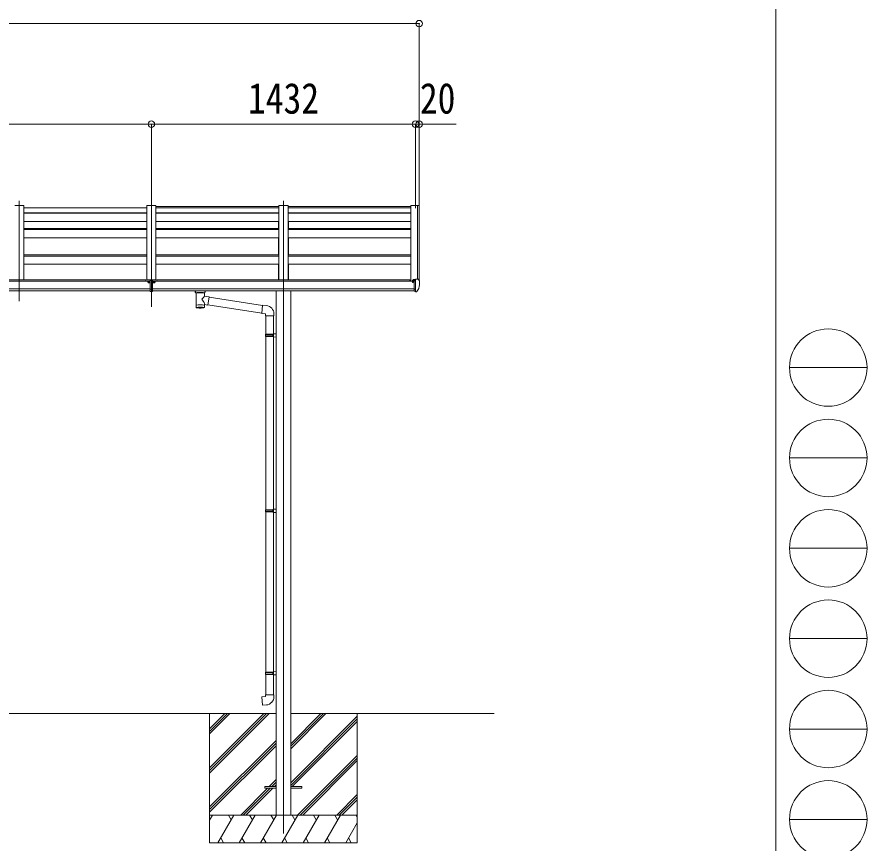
# Model space of a CAD drawing. Units: millimetres at full size. Extents: x -9783 to 9892, y -6828 to 6752.
# Drawn here: x 5283 to 9892, y -3841 to 638 of the extents above; entities that cross this region are included whole.
import ezdxf
from ezdxf.enums import TextEntityAlignment as Align

# ---------------------------------------------------------------- set-up
doc = ezdxf.new("R2010")
doc.units = ezdxf.units.MM
doc.header["$LTSCALE"] = 35
doc.header["$PDMODE"] = 32
doc.header["$PDSIZE"] = 35
for name, color, linetype, lineweight in [('0-0_0', 7, 'Continuous', 9), ('0-1_本体', 4, 'Continuous', 9), ('0-2_部品', 7, 'Continuous', 9), ('0-8_PARTS2', 2, 'Continuous', 9), ('0-A_寸法', 6, 'Continuous', 9), ('F-0_240', 7, 'Continuous', 9)]:
    doc.layers.add(name, color=color, linetype=linetype, lineweight=lineweight)
doc.styles.add('ＭＳ ゴシック', font='')
doc.styles.get('ＭＳ ゴシック').set_extended_font_data('MS Gothic')

msp = doc.modelspace()

# ---------------------------------------------------------------- linework, layer by layer
at = {"layer": '0-0_0'}
for p, q in [((4837.24, -3139.42), (6688.24, -3139.42)), ((6327.74, -3139.58), (6327.74, -3839.58)), ((6327.74, -3433.75), (6621.92, -3139.58)), ((6327.74, -3447.9), (6636.06, -3139.58)), ((6327.74, -3462.04), (6650.2, -3139.58)), ((6327.74, -3249.91), (6438.07, -3139.58)), ((6327.74, -3235.76), (6423.93, -3139.58)), ((6327.74, -3221.62), (6409.79, -3139.58)), ((7871.22, -3139.58), (6767.24, -3139.58)), ((6767.24, -3330.91), (6958.57, -3139.58)), ((6767.24, -3316.76), (6944.43, -3139.58)), ((6767.24, -3302.62), (6930.29, -3139.58)), ((6767.24, -3514.75), (7127.74, -3154.26)), ((6767.24, -3528.89), (7127.74, -3168.4)), ((7127.74, -3139.58), (7127.74, -3839.58)), ((6775.2, -3535.08), (7127.74, -3182.54)), ((6327.74, -3645.88), (6688.24, -3285.39)), ((6327.74, -3660.03), (6688.24, -3299.53)), ((6327.74, -3674.17), (6688.24, -3313.67)), ((6804.55, -3689.58), (7127.74, -3366.39)), ((6818.69, -3689.58), (7127.74, -3380.53)), ((6832.83, -3689.58), (7127.74, -3394.67)), ((6650.68, -3535.08), (6688.24, -3497.52)), ((6496.18, -3689.58), (6641.68, -3544.08)), ((6510.32, -3689.58), (6655.82, -3544.08)), ((6524.46, -3689.58), (6669.96, -3544.08)), ((6664.82, -3535.08), (6688.24, -3511.66)), ((6678.96, -3535.08), (6688.24, -3525.8)), ((7016.68, -3689.58), (7127.74, -3578.52)), ((7030.82, -3689.58), (7127.74, -3592.66)), ((7044.96, -3689.58), (7127.74, -3606.8)), ((7127.74, -3689.58), (6327.74, -3689.58)), ((6327.74, -3717.08), (6343.62, -3689.58)), ((6372.49, -3839.58), (6459.09, -3689.58)), ((6444.09, -3715.56), (6429.09, -3689.58)), ((6487.96, -3839.58), (6574.56, -3689.58)), ((6559.56, -3715.56), (6544.56, -3689.58)), ((6603.43, -3839.58), (6690.03, -3689.58)), ((6675.03, -3715.56), (6660.03, -3689.58)), ((6718.9, -3839.58), (6805.5, -3689.58)), ((6790.5, -3715.56), (6775.5, -3689.57)), ((6834.37, -3839.58), (6920.97, -3689.58)), ((6905.97, -3715.56), (6890.97, -3689.58)), ((6949.84, -3839.58), (7036.44, -3689.58)), ((7006.44, -3689.58), (7021.44, -3715.56)), ((7065.31, -3839.58), (7127.74, -3731.44)), ((7121.91, -3689.58), (7127.74, -3699.68)), ((6387.48, -3813.6), (6402.48, -3839.58)), ((6502.95, -3813.6), (6517.95, -3839.58)), ((6618.43, -3813.6), (6633.42, -3839.58)), ((6733.89, -3813.6), (6748.89, -3839.58)), ((6849.36, -3813.6), (6864.36, -3839.58)), ((6964.83, -3813.6), (6979.83, -3839.58)), ((7080.3, -3813.6), (7095.3, -3839.58)), ((6327.74, -3839.58), (7127.74, -3839.58))]:
    msp.add_line(p, q, dxfattribs=at)
at = {"layer": '0-1_本体'}
for p, q in [((5320.74, -383.85), (5270.74, -383.85)), ((5320.74, -383.85), (5320.74, -783.43)), ((5320.74, -396.25), (5986.74, -396.25)), ((5986.74, -383.85), (5986.74, -787.12)), ((6036.74, -383.85), (5986.74, -383.85)), ((6036.74, -383.85), (6036.74, -787.12)), ((6702.74, -389.33), (6036.74, -389.33)), ((6036.74, -396.25), (6702.74, -396.25)), ((6702.74, -383.85), (6702.74, -787.12)), ((6752.74, -383.85), (6702.74, -383.85)), ((6752.74, -383.85), (6752.74, -787.12)), ((7418.74, -389.33), (6752.74, -389.33)), ((6752.74, -396.25), (7418.74, -396.25)), ((7418.74, -383.25), (7418.74, -793.83)), ((7454.66, -383.45), (7454.04, -385.07)), ((7454.74, -383.34), (7454.74, -783.65)), ((7462.79, -383.67), (7454.96, -383.26)), ((7463.73, -384.55), (7463.74, -790.19)), ((5320.74, -422.96), (5986.74, -422.96)), ((5320.74, -425.81), (5986.74, -425.81)), ((6036.74, -422.96), (6702.74, -422.96)), ((6036.74, -425.81), (6702.74, -425.81)), ((6752.74, -422.96), (7418.74, -422.96)), ((6752.74, -425.81), (7418.74, -425.81)), ((5320.74, -470.54), (5986.74, -470.54)), ((6036.74, -470.54), (6702.74, -470.54)), ((6700.24, -509.23), (6700.24, -470.54)), ((6752.74, -470.54), (7418.74, -470.54)), ((6755.24, -509.23), (6755.24, -470.54)), ((5320.74, -509.23), (5986.74, -509.23)), ((5320.74, -514.52), (5986.74, -514.52)), ((6036.74, -509.23), (6702.74, -509.23)), ((6036.74, -514.52), (6702.74, -514.52)), ((6752.74, -509.23), (7418.74, -509.23)), ((6752.74, -514.52), (7418.74, -514.52)), ((5320.74, -558.6), (5986.74, -558.6)), ((6036.74, -558.6), (6702.74, -558.6)), ((6700.24, -652.16), (6700.24, -558.6)), ((6752.74, -558.6), (7418.74, -558.6)), ((6755.24, -652.16), (6755.24, -558.6)), ((5320.74, -652.16), (5986.74, -652.16)), ((5320.74, -658.95), (5986.74, -658.95)), ((6036.74, -652.16), (6702.74, -652.16)), ((6036.74, -658.95), (6702.74, -658.95)), ((6752.74, -652.16), (7418.74, -652.16)), ((6752.74, -658.95), (7418.74, -658.95)), ((5320.74, -702.5), (5986.74, -702.5)), ((6036.74, -702.5), (6702.74, -702.5)), ((6700.24, -787.12), (6700.24, -702.5)), ((6752.74, -702.5), (7418.74, -702.5)), ((6755.24, -787.12), (6755.24, -702.5)), ((6005.24, -793.83), (290.24, -793.83)), ((5981.74, -787.12), (313.74, -787.12)), ((5981.74, -793.83), (5981.74, -787.12)), ((6036.74, -787.12), (5986.74, -787.12)), ((7437.24, -793.83), (6018.24, -793.83)), ((7413.74, -787.12), (6041.74, -787.12)), ((6041.74, -793.83), (6041.74, -787.12)), ((7413.74, -793.83), (7413.74, -787.12)), ((290.24, -835.05), (6005.24, -835.05)), ((6005.24, -846.9), (290.24, -846.82)), ((6018.24, -835.05), (7437.24, -835.05)), ((7437.24, -846.9), (6018.24, -846.88)), ((6688.24, -846.99), (6688.24, -3689.58)), ((6767.24, -846.99), (6767.24, -3689.58))]:
    msp.add_line(p, q, dxfattribs=at)
msp.add_lwpolyline([(7454.04, -783.65), (7454.04, -383.25), (7418.74, -383.25)], dxfattribs=at)
msp.add_circle((7429.77, -798.56), 3, dxfattribs=at)
for centre, radius, start, end in [((7454.94, -383.56), 0.301, 87.13321, 158.93673), ((7462.74, -384.67), 1, 6.67014, 87)]:
    msp.add_arc(centre, radius, start, end, dxfattribs=at)
at = {"layer": '0-2_部品'}
for p, q in [((5997.27, -798.96), (5997.27, -800.62)), ((5997.27, -799.86), (5998.27, -799.86)), ((5998.27, -800.62), (5998.27, -798.96)), ((5999.27, -799.72), (6000.27, -799.72)), ((6005.24, -791.29), (6005.24, -850.15)), ((6024.21, -799.72), (6023.21, -799.72)), ((6025.21, -798.96), (6025.21, -800.62)), ((6025.21, -799.86), (6026.21, -799.86)), ((6026.21, -800.62), (6026.21, -798.96)), ((7427.24, -789.49), (7427.24, -793.83)), ((7442.24, -788.33), (7428.24, -788.39)), ((7431.74, -788.37), (7431.74, -786.48)), ((7432.24, -798.56), (7431.94, -798.56)), ((7432.77, -798.56), (7432.24, -798.56)), ((7432.56, -786.06), (7442.24, -785.34)), ((7437.24, -793.38), (7443.74, -792.98)), ((7442.24, -784.56), (7443.74, -784.56)), ((7442.24, -784.56), (7442.24, -790.73)), ((7443.74, -852.14), (7443.74, -783.65)), ((7458.83, -784.21), (7462.9, -790.02)), ((7465.74, -793.02), (7465.74, -793.65)), ((6005.24, -836.98), (6018.24, -836.98)), ((6249.74, -852.95), (6249.74, -846.84)), ((6253.84, -857.45), (6253.82, -937.74)), ((6299.64, -875.03), (6299.64, -857.44)), ((6324.86, -878.93), (6299.64, -875.02)), ((6303.74, -852.95), (6303.74, -846.84)), ((7437.24, -848.95), (7442.74, -848.95)), ((7443.24, -849.95), (7442.74, -848.95)), ((7443.74, -849.95), (7443.24, -849.95)), ((7445.24, -852.05), (7443.74, -852.14)), ((7445.24, -852.05), (7448.95, -851.83)), ((7451.36, -850.33), (7461.11, -834.95)), ((6299.66, -937.74), (6299.64, -921.12)), ((6299.64, -921.37), (6317.84, -924.19)), ((6324.86, -878.93), (6317.84, -924.19)), ((6614.2, -925.88), (6324.55, -880.95)), ((6610.53, -967.82), (6318.11, -922.45)), ((6635.16, -926.27), (6614.32, -924.45)), ((6630.24, -982.01), (6676.24, -982.01)), ((6632.24, -982.01), (6632.24, -1082.54)), ((6674.24, -982.01), (6674.24, -1079.98)), ((6676.24, -982.01), (6676.24, -971.1)), ((6630.24, -1084.54), (6631.24, -1082.54)), ((6630.24, -1084.54), (6674.24, -1084.54)), ((6630.24, -1084.54), (6630.24, -1092.54)), ((6630.24, -1092.54), (6674.24, -1092.54)), ((6630.24, -1092.54), (6631.24, -1094.54)), ((6631.24, -1082.54), (6674.24, -1082.54)), ((6631.24, -1094.54), (6674.24, -1094.54)), ((6632.24, -1094.54), (6632.24, -2033.68)), ((6669.76, -1084.54), (6669.33, -1082.54)), ((6672.24, -1080.04), (6688.24, -1079.56)), ((6672.24, -1082.04), (6672.24, -1080.04)), ((6672.24, -1082.04), (6674.24, -1082.04)), ((6672.24, -1097.04), (6672.24, -1095.04)), ((6672.24, -1097.04), (6688.24, -1097.51)), ((6674.24, -1097.09), (6674.24, -2031.12)), ((6688.24, -1079.56), (6688.24, -1097.51)), ((6630.24, -2035.68), (6631.24, -2033.68)), ((6630.24, -2035.68), (6674.24, -2035.68)), ((6630.24, -2035.68), (6630.24, -2043.68)), ((6630.24, -2043.68), (6674.24, -2043.68)), ((6630.24, -2043.68), (6631.24, -2045.68)), ((6631.24, -2033.68), (6674.24, -2033.68)), ((6631.24, -2045.68), (6674.24, -2045.68)), ((6632.24, -2045.68), (6632.24, -2914.98)), ((6669.76, -2035.68), (6669.33, -2033.68)), ((6672.24, -2031.18), (6688.24, -2030.71)), ((6672.24, -2033.18), (6672.24, -2031.18)), ((6672.24, -2033.18), (6674.24, -2033.18)), ((6672.24, -2048.18), (6672.24, -2046.18)), ((6672.24, -2048.18), (6688.24, -2048.65)), ((6674.24, -2048.23), (6674.24, -2912.42)), ((6688.24, -2030.71), (6688.24, -2048.65)), ((6630.24, -2916.98), (6631.24, -2914.98)), ((6630.24, -2916.98), (6674.24, -2916.98)), ((6630.24, -2916.98), (6630.24, -2924.98)), ((6630.24, -2924.98), (6674.24, -2924.98)), ((6630.24, -2924.98), (6631.24, -2926.98)), ((6631.24, -2914.98), (6674.24, -2914.98)), ((6631.24, -2926.98), (6674.24, -2926.98)), ((6632.24, -2926.98), (6632.24, -3036.98)), ((6669.76, -2916.98), (6669.33, -2914.98)), ((6672.24, -2912.48), (6688.24, -2912.01)), ((6672.24, -2914.48), (6672.24, -2912.48)), ((6672.24, -2914.48), (6674.24, -2914.48)), ((6672.24, -2929.48), (6672.24, -2927.48)), ((6672.24, -2929.48), (6688.24, -2929.95)), ((6674.24, -2929.54), (6674.24, -3036.98)), ((6688.24, -2912.01), (6688.24, -2929.95)), ((6630.24, -3036.98), (6676.24, -3036.98)), ((6630.24, -3046.98), (6630.24, -3036.98)), ((6676.24, -3036.98), (6676.24, -3047.89))]:
    msp.add_line(p, q, dxfattribs=at)
at = {"layer": '0-2_部品', "color": 4}
for p, q in [((6627.74, -3535.07), (6688.24, -3535.07)), ((6627.74, -3535.07), (6627.74, -3544.07)), ((6627.74, -3544.07), (6688.24, -3544.07)), ((6767.24, -3535.07), (6827.74, -3535.07)), ((6767.24, -3544.07), (6827.74, -3544.07)), ((6827.74, -3535.07), (6827.74, -3544.07))]:
    msp.add_line(p, q, dxfattribs=at)
at = {"layer": '0-2_部品'}
for points in [[(5996.27, -798.82), (5995.27, -798.82), (5995.27, -799.72), (5996.27, -799.72)], [(5998.27, -797.92), (5998.27, -797.02), (5997.27, -797.02), (5997.27, -797.92)], [(5997.27, -800.62), (5997.27, -801.52), (5998.27, -801.52), (5998.27, -800.62)], [(6000.27, -799.72), (6000.27, -798.82), (5999.27, -798.82)], [(6005.24, -791.29), (6018.24, -791.29), (6018.24, -850.15), (6005.24, -850.15)], [(6023.21, -799.72), (6023.21, -798.82), (6024.21, -798.82)], [(6025.21, -797.92), (6025.21, -797.02), (6026.21, -797.02), (6026.21, -797.92)], [(6026.21, -800.62), (6026.21, -801.52), (6025.21, -801.52), (6025.21, -800.62)], [(6027.21, -798.82), (6028.21, -798.82), (6028.21, -799.72), (6027.21, -799.72)], [(7427.24, -796.94), (7427.24, -798.56), (7426.77, -798.56)], [(7431.94, -797.37), (7431.94, -798.56), (7427.24, -798.56)], [(7432.56, -786.06), (7432.4, -786.08), (7432.24, -786.11), (7432.1, -786.15), (7431.97, -786.2), (7431.87, -786.26), (7431.8, -786.33), (7431.75, -786.4), (7431.74, -786.48)], [(7437.24, -848.95), (7437.24, -790.73), (7442.24, -790.73)], [(7443.74, -783.65), (7455.74, -783.65), (7458.07, -783.79)], [(6249.78, -853.01), (6249.75, -852.65), (6250, -851.7), (6250.52, -850.81), (6251.32, -849.97), (6252.44, -849.18), (6253.84, -848.45)], [(6249.78, -852.9), (6249.75, -853.25), (6250, -854.21), (6250.52, -855.09), (6251.32, -855.93), (6252.44, -856.73), (6253.84, -857.45)], [(6299.64, -848.46), (6299.87, -848.56), (6301.23, -849.29), (6302.34, -850.14), (6303.1, -851.01), (6303.56, -851.9), (6303.73, -852.79)], [(6299.64, -857.44), (6299.87, -857.35), (6301.23, -856.61), (6302.34, -855.76), (6303.1, -854.9), (6303.56, -854), (6303.73, -853.11)], [(7443.74, -838.26), (7440.58, -837.85), (7437.24, -837.42)], [(6614.32, -924.45), (6610.32, -970.27), (6630.24, -972.01), (6630.24, -982.01)], [(6669.76, -1084.54), (6669.76, -1092.54), (6669.33, -1094.54)], [(6672.24, -1095.04), (6674.24, -1095.04), (6674.24, -1082.04)], [(6669.76, -2035.68), (6669.76, -2043.68), (6669.33, -2045.68)], [(6672.24, -2046.18), (6674.24, -2046.18), (6674.24, -2033.18)], [(6669.76, -2916.98), (6669.76, -2924.98), (6669.33, -2926.98)], [(6672.24, -2927.48), (6674.24, -2927.48), (6674.24, -2914.48)], [(6635.16, -3092.72), (6614.32, -3094.55), (6610.32, -3048.72), (6630.24, -3046.98)]]:
    msp.add_lwpolyline(points, dxfattribs=at)
for centre, radius, start, end in [((7429.74, -798.56), 2.5, 28.35764, 180), ((7429.74, -798.56), 2.5, 0, 28.35764), ((7458.01, -784.79), 1, 35, 86.5), ((7273.25, -793.64), 192.49, 347.8767, 359.9992), ((7462.74, -793.02), 3, 0, 87), ((6266.81, -898.17), 51.38, 92.46126, 104.61963), ((6286.69, -898.17), 51.38, 75.38037, 87.53874), ((7448.76, -848.83), 3, 273.5, 330), ((7458.51, -833.45), 3, 330, 348.16652), ((6631.24, -971.1), 45, 0, 85), ((6631.24, -3047.89), 45, 275, 0)]:
    msp.add_arc(centre, radius, start, end, dxfattribs=at)
for centre, major_axis in [((5997.77, -798.97), (5.9, 0)), ((6025.71, -798.97), (-5.9, 0))]:
    msp.add_ellipse(centre, major_axis=major_axis, ratio=0.9, dxfattribs=at)
for centre, major_axis, ratio, start_param, end_param in [((5997.77, -799.27), (5.9, 0), 0.9, 6.2831853, 9.424778), ((5996.27, -797.92), (-1, 0), 0.9, 1.5707963, 3.1415927), ((5996.27, -800.62), (1, 0), 0.9, 6.2831853, 7.8539816), ((5996.27, -798.96), (1, 0), 0.9, 6.2831853, 6.9023328), ((5999.27, -797.92), (1, 0), 0.9, 3.1415927, 4.712389), ((5999.27, -798.96), (-1, 0), 0.9, 5.6640378, 6.2831853), ((5999.27, -800.62), (-1, 0), 0.9, 4.712389, 6.2831853), ((6025.71, -799.27), (-5.9, 0), 0.9, 3.1415927, 6.2831853), ((6024.21, -797.92), (-1, 0), 0.9, 1.5707963, 3.1415927), ((6024.21, -800.62), (1, 0), 0.9, 6.2831853, 7.8539816), ((6024.21, -798.96), (1, 0), 0.9, 6.2831853, 6.9023328), ((6027.21, -797.92), (1, 0), 0.9, 3.1415927, 4.712389), ((6027.21, -798.96), (-1, 0), 0.9, 5.6640378, 6.2831853), ((6027.21, -800.62), (-1, 0), 0.9, 4.712389, 6.2831853), ((7428.24, -789.49), (0.02, 1.1), 0.906239, 0.0206394, 1.5914357), ((6276.74, -858.65), (-22.91, -0.42), 0.072511, 4.711586, 6.2823824), ((6276.76, -857.01), (-22.91, -0.42), 0.072511, 4.711586, 6.2823824), ((6276.71, -857.02), (22.92, -0.42), 0.07247, 0.0008089, 1.5716053), ((6276.71, -858.65), (22.92, -0.42), 0.07247, 0.0008089, 1.5716053), ((6279.29, -897.22), (20.32, 22.25), 0.045535, 4.9756507, 6.2441899), ((6287.74, -852.95), (16, 0), 0.361356, 0, 0.0194874), ((6287.74, -852.95), (16, 0), 0.361356, 6.2636979, 6.2831853), ((6276.74, -894.58), (-22.81, 26.62), 0.234429, 3.1563334, 4.5976381), ((6276.74, -937.74), (22.92, 0), 0.101955, 6.2829723, 9.4248207), ((6276.74, -937.74), (22.92, 0), 0.101955, 3.1415499, 6.2833984), ((6276.74, -925.3), (22.91, 0), 0.122865, 6.2831853, 9.424778)]:
    msp.add_ellipse(centre, major_axis=major_axis, ratio=ratio, start_param=start_param, end_param=end_param, dxfattribs=at)
at = {"layer": '0-8_PARTS2'}
for p, q in [((5295.74, -903.02), (5295.74, -359.17)), ((6011.74, -933.37), (6011.74, -359.17)), ((6727.74, -933.37), (6727.74, -359.17)), ((6727.74, -839.58), (6727.74, -3789.58))]:
    msp.add_line(p, q, dxfattribs=at)
at = {"layer": '0-A_寸法'}
for p, q in [((263.75, 602.37), (7463.73, 602.37)), ((7463.73, 602.37), (7463.73, 56.99)), ((283.75, 56.99), (6011.74, 56.99)), ((6011.74, 56.99), (6011.74, -398.59)), ((6011.74, 56.99), (7443.74, 56.99)), ((7443.74, 56.99), (7443.74, -398.59)), ((7443.74, 56.99), (7463.73, 56.99)), ((7463.73, 56.99), (7463.73, -398.59)), ((7463.73, 56.99), (7663.73, 56.99))]:
    msp.add_line(p, q, dxfattribs=at)
for p in [(7463.73, 602.37), (6011.74, 56.99), (7443.74, 56.99), (7463.73, 56.99)]:
    msp.add_point(p, dxfattribs=at)
at = {"layer": 'F-0_240', "color": 5}
msp.add_line((9396.97, 6751.9), (9396.97, -6828.1), dxfattribs=at)
at = {"layer": 'F-0_240', "color": 4}
for p, q in [((9471.77, -1263.1), (9891.77, -1263.1)), ((9471.77, -1753.1), (9891.77, -1753.1)), ((9471.77, -2243.1), (9891.77, -2243.1)), ((9471.77, -2733.1), (9891.77, -2733.1)), ((9471.77, -3223.1), (9891.77, -3223.1)), ((9471.77, -3713.1), (9891.77, -3713.1))]:
    msp.add_line(p, q, dxfattribs=at)
for centre in [(9681.77, -1263.1), (9681.77, -1753.1), (9681.77, -2243.1), (9681.77, -2733.1), (9681.77, -3223.1), (9681.77, -3713.1)]:
    msp.add_circle(centre, 210, dxfattribs=at)

# ---------------------------------------------------------------- texts
at = {"layer": '0-A_寸法', "color": 7, "style": 'ＭＳ ゴシック', "width": 0.85}
for s, p in [('1432', (6535.24, 63.99)), ('20', (7467.48, 63.99))]:
    msp.add_text(s, height=166.8, dxfattribs=at).set_placement(p, align=Align.BOTTOM_LEFT)

doc.saveas('drawing.dxf')
